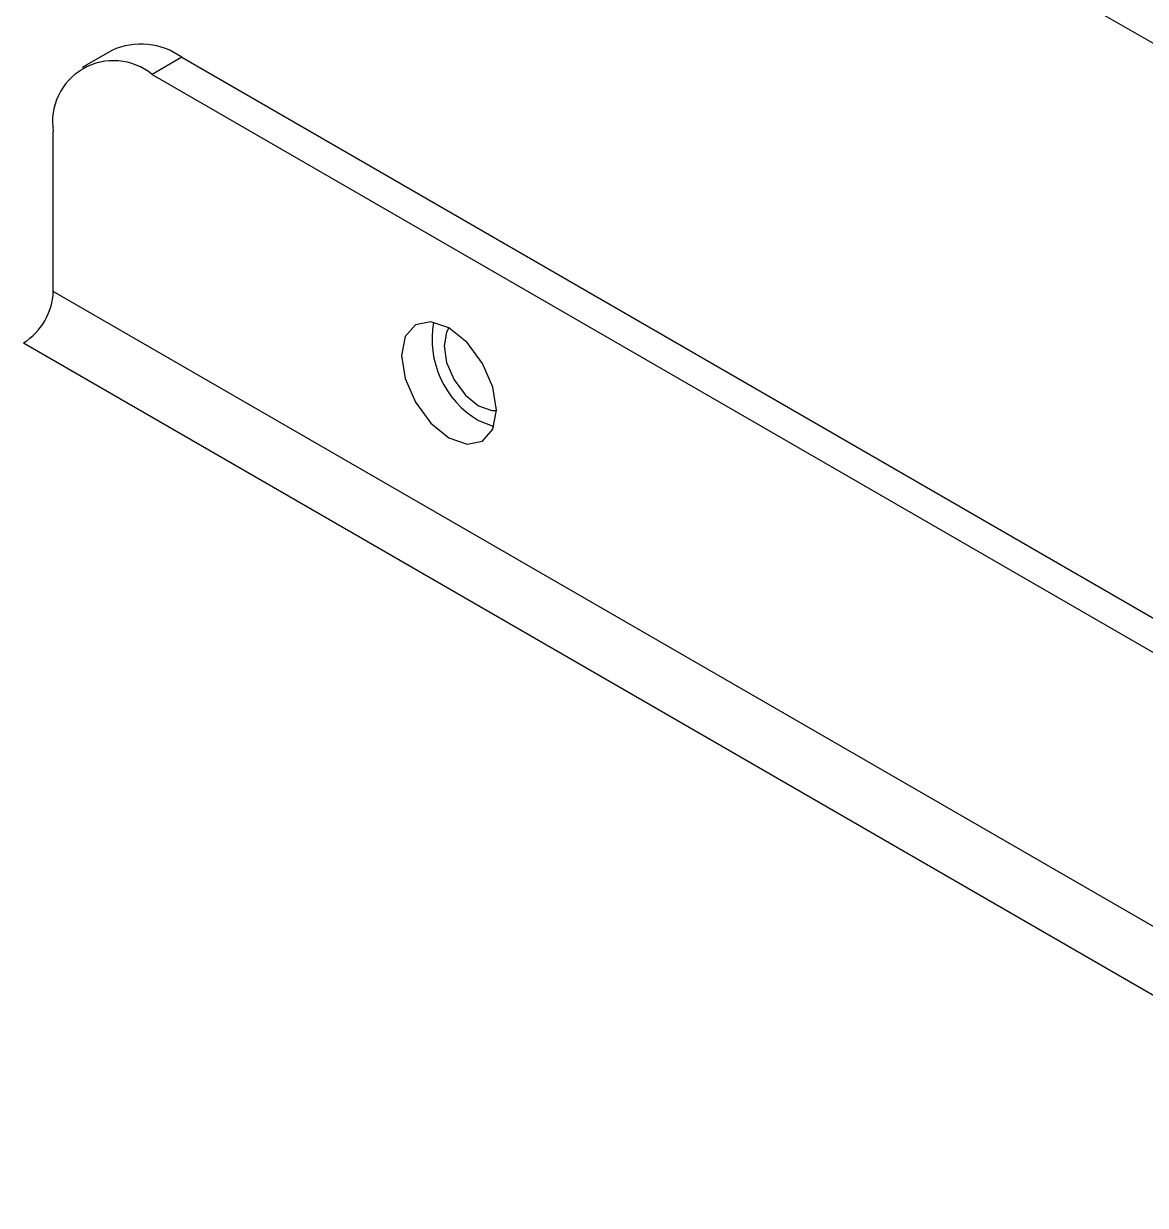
# Model space of a CAD drawing. Extents: x 150 to 4150, y 50 to 2920.
# Drawn here: x 3758.1 to 3858.3, y 1951.8 to 2057.4 of the extents above; entities that cross this region are included whole.
import ezdxf

# ---------------------------------------------------------------- set-up
doc = ezdxf.new("R2010")
doc.units = 0
doc.header["$LTSCALE"] = 10
doc.linetypes.add('SLD-KATı', pattern=[0])
doc.layers.get('0').update_dxf_attribs({"linetype": 'CONTINUOUS'})

msp = doc.modelspace()

# ---------------------------------------------------------------- linework, layer by layer
at = {"color": 7, "linetype": 'SLD-KATı'}
for p, q in [((3806.61, 2085.87), (3939.54, 2009.13)), ((3765.94, 2054.99), (3763.29, 2053.46)), ((3772.19, 2054.37), (3769.54, 2052.84)), ((3772.19, 2054.37), (3895.94, 1982.94)), ((3769.54, 2052.84), (3893.29, 1981.41)), ((3760.7, 2033.45), (3760.7, 2047.74)), ((3902.12, 1951.81), (3760.7, 2033.45)), ((3758.05, 2028.86), (3899.47, 1947.21)), ((3798.71, 2021.92), (3800.07, 2021.39))]:
    msp.add_line(p, q, dxfattribs=at)
at = {"color": 7, "linetype": 'SLD-KATı', "flags": 128}
for points in [[(3796.06, 2020.39), (3797.68, 2019.82), (3799.06, 2020.09), (3799.98, 2021.15), (3800.3, 2022.84), (3799.98, 2024.9), (3799.06, 2027.02), (3797.68, 2028.88), (3796.06, 2030.19), (3794.43, 2030.75), (3793.06, 2030.48), (3792.14, 2029.42), (3791.82, 2027.74), (3792.14, 2025.67), (3793.06, 2023.55), (3794.43, 2021.7), (3796.06, 2020.39)], [(3796.06, 2030.19), (3795.85, 2029.83), (3795.62, 2028.6), (3795.85, 2027.1), (3796.52, 2025.55), (3797.53, 2024.2), (3798.71, 2023.24), (3799.89, 2022.83), (3800.3, 2022.83)]]:
    msp.add_lwpolyline(points, dxfattribs=at)
at = {"color": 7, "linetype": 'SLD-KATı'}
for centre, radius, start, end in [((3768.53, 2049.26), 6.29, 54.3824, 114.3071), ((3766.09, 2048.61), 5.46, 50.7967, 189.214), ((3754.95, 2033.71), 5.76, 302.6055, 357.3945), ((3802.98, 2029.18), 8.43, 169.5598, 239.5325)]:
    msp.add_arc(centre, radius, start, end, dxfattribs=at)

doc.saveas('drawing.dxf')
